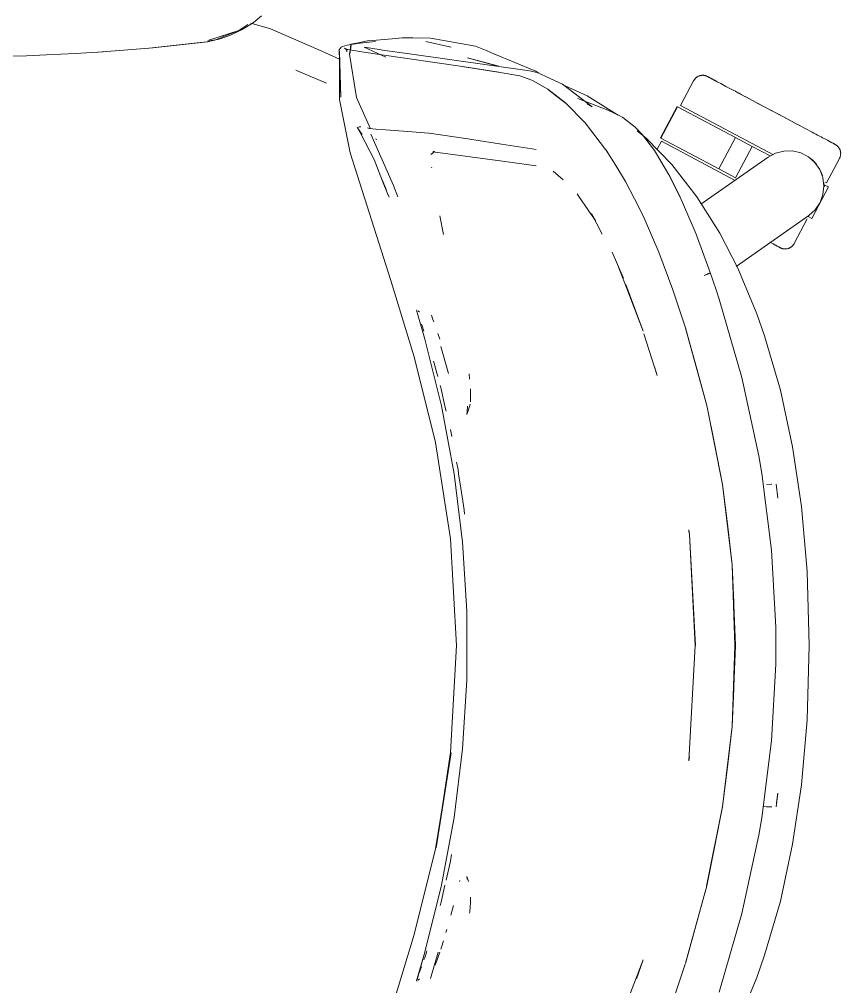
# Model space of a CAD drawing. Header units: millimetres. Extents: x 79795 to 317870, y -36033 to 97293.
# Drawn here: x 210196.5 to 210519.7, y 10310.1 to 10690.5 of the extents above; entities that cross this region are included whole.
import ezdxf

# ---------------------------------------------------------------- set-up
doc = ezdxf.new("R2010")
doc.units = ezdxf.units.MM
doc.header["$MEASUREMENT"] = 0
doc.layers.add('G-IMPT', color=8, linetype='CONTINUOUS', lineweight=9)
doc.layers.add('I-FURN', color=8, linetype='CONTINUOUS', lineweight=9)

msp = doc.modelspace()

# ---------------------------------------------------------------- linework, layer by layer
at = {"layer": 'G-IMPT'}
for p, q in [((210282.88, 10686.07), (210286.46, 10688.49)), ((210284.2, 10686.46), (210288.53, 10689.19)), ((210295.36, 10686.75), (210287.54, 10689.01)), ((210291.84, 10691.82), (210288.53, 10689.19)), ((210282.88, 10686.07), (210271.03, 10682.25)), ((210280.17, 10685.17), (210271.03, 10682.25)), ((210273.66, 10682.46), (210282.88, 10686.07)), ((210284.2, 10686.46), (210279.62, 10684.27)), ((210282.88, 10686.07), (210280.17, 10685.17)), ((210295.36, 10686.75), (210306.49, 10681.89)), ((210270.53, 10681.67), (210247.57, 10679.21)), ((210247.57, 10679.21), (210267.71, 10681.34)), ((210270.53, 10681.67), (210249.09, 10679.32)), ((210270.53, 10681.67), (210267.71, 10681.34)), ((210270.53, 10681.67), (210275.49, 10682.83)), ((210270.6, 10681.89), (210273.66, 10682.46)), ((210279.62, 10684.27), (210275.49, 10682.83)), ((210306.49, 10681.89), (210314.32, 10678.47)), ((210328.8, 10680.93), (210325.52, 10680.4)), ((210326.5, 10676.79), (210326.89, 10680.75)), ((210329.21, 10681.19), (210326.89, 10680.75)), ((210328.8, 10680.93), (210329.42, 10681.01)), ((210329.21, 10681.19), (210333.46, 10682)), ((210334.1, 10681.53), (210329.42, 10681.01)), ((210333.93, 10682.04), (210333.46, 10682)), ((210343.26, 10682.85), (210333.93, 10682.04)), ((210334.1, 10681.53), (210336.69, 10681.74)), ((210343.26, 10682.85), (210347.21, 10683.19)), ((210347.21, 10683.19), (210351.38, 10683.19)), ((210358.35, 10683.16), (210351.38, 10683.19)), ((210356.49, 10681.75), (210365.79, 10679.71)), ((210358.35, 10683.16), (210376.05, 10679.92)), ((210207.23, 10676.5), (210218.54, 10677.04)), ((210227.41, 10677.6), (210218.54, 10677.04)), ((210227.41, 10677.6), (210237.69, 10678.33)), ((210229.45, 10677.74), (210227.55, 10677.65)), ((210229.45, 10677.74), (210230.87, 10677.87)), ((210249.09, 10679.32), (210237.69, 10678.33)), ((210314.32, 10678.47), (210322.49, 10674.9)), ((210322.35, 10678.46), (210322.75, 10679.03)), ((210322.35, 10678.46), (210322.54, 10677.59)), ((210322.97, 10659.9), (210322.38, 10678.34)), ((210322.38, 10678.34), (210322.48, 10677.88)), ((210322.97, 10659.9), (210322.48, 10677.88)), ((210322.53, 10659.01), (210322.48, 10677.88)), ((210322.48, 10677.88), (210322.52, 10677.7)), ((210322.54, 10677.59), (210322.52, 10677.7)), ((210323.12, 10679.53), (210322.75, 10679.03)), ((210323.12, 10679.53), (210323.66, 10679.85)), ((210325.52, 10680.4), (210323.66, 10679.85)), ((210325.01, 10678.8), (210324.51, 10679.2)), ((210325.61, 10678.64), (210324.51, 10679.2)), ((210325.61, 10678.64), (210324.99, 10678.81)), ((210324.99, 10678.81), (210331.26, 10677.7)), ((210325.33, 10678.26), (210325.01, 10678.8)), ((210325.33, 10678.26), (210325.41, 10677.76)), ((210327.13, 10680.34), (210326.44, 10676.76)), ((210329.16, 10659.71), (210326.44, 10676.76)), ((210327.13, 10680.34), (210326.5, 10676.79)), ((210339.11, 10676.59), (210331.26, 10677.7)), ((210340.66, 10675.61), (210332.23, 10679.61)), ((210332.23, 10679.61), (210333.09, 10679.47)), ((210333.09, 10679.47), (210338.11, 10678.63)), ((210338.11, 10678.63), (210339.41, 10678.42)), ((210350.07, 10676.98), (210339.41, 10678.42)), ((210350.07, 10676.98), (210397.29, 10670.3)), ((210365.79, 10679.71), (210366.37, 10679.56)), ((210376.05, 10679.92), (210379.91, 10678.33)), ((210383.27, 10676.94), (210379.91, 10678.33)), ((210399.72, 10670.14), (210383.27, 10676.94)), ((210187.04, 10675.92), (210199.35, 10676.21)), ((210207.23, 10676.5), (210199.35, 10676.21)), ((210369.98, 10672.03), (210339.11, 10676.59)), ((210372.87, 10675.43), (210384.76, 10672.07)), ((210372.87, 10675.43), (210385.16, 10672.1)), ((210305.26, 10670.47), (210305.53, 10670.37)), ((210317.38, 10665.44), (210305.53, 10670.37)), ((210369.98, 10672.03), (210385.17, 10669.71)), ((210370.59, 10671.94), (210385.75, 10669.64)), ((210370.59, 10671.94), (210385.17, 10669.71)), ((210393.42, 10668.34), (210385.75, 10669.64)), ((210397.29, 10670.3), (210400.28, 10669.66)), ((210400.89, 10669.37), (210399.72, 10670.14)), ((210403.65, 10668.09), (210400.28, 10669.66)), ((210398.21, 10666.59), (210393.42, 10668.34)), ((210398.21, 10666.59), (210398.63, 10666.37)), ((210404.47, 10663.09), (210398.63, 10666.37)), ((210410.22, 10665.03), (210403.65, 10668.09)), ((210411.43, 10657.67), (210404.47, 10663.09)), ((210404.69, 10662.76), (210411.64, 10657.36)), ((210404.69, 10662.76), (210408.07, 10660.17)), ((210421.87, 10656.11), (210410.22, 10665.03)), ((210419.98, 10660.4), (210411.35, 10664.38)), ((210326.72, 10638.05), (210322.53, 10659.01)), ((210329.16, 10659.71), (210334.74, 10647.42)), ((210411.64, 10657.36), (210408.07, 10660.17)), ((210416.22, 10659.34), (210428.12, 10654.83)), ((210431.43, 10653.28), (210419.98, 10660.4)), ((210411.43, 10657.67), (210419.17, 10649.77)), ((210421.87, 10656.11), (210419.92, 10657.22)), ((210430.35, 10653.76), (210428.12, 10654.83)), ((210432.79, 10652.59), (210430.35, 10653.76)), ((210431.43, 10653.28), (210432.2, 10652.78)), ((210432.79, 10652.59), (210433.92, 10651.97)), ((210433.92, 10651.97), (210438.79, 10648.11)), ((210329.52, 10647.9), (210329.48, 10647.73)), ((210329.54, 10648.03), (210329.52, 10647.9)), ((210329.52, 10647.9), (210331.36, 10645.2)), ((210329.52, 10647.9), (210330.87, 10645.45)), ((210330.23, 10648.18), (210329.54, 10648.03)), ((210330.91, 10648.25), (210330.23, 10648.18)), ((210333.5, 10647.87), (210334.27, 10647.59)), ((210334.33, 10647.57), (210334.27, 10647.59)), ((210336.79, 10647.28), (210334.33, 10647.57)), ((210336.79, 10647.28), (210337.16, 10647.24)), ((210340.57, 10646.99), (210337.16, 10647.24)), ((210340.57, 10646.99), (210349.42, 10646.35)), ((210357.66, 10645.74), (210349.42, 10646.35)), ((210419.17, 10649.77), (210427.19, 10639.33)), ((210441.68, 10645.08), (210438.79, 10648.11)), ((210439.68, 10646.66), (210443.35, 10643.66)), ((210336.15, 10635.34), (210330.87, 10645.45)), ((210343.7, 10625.23), (210334.77, 10645.39)), ((210337.15, 10643.22), (210336.71, 10643.49)), ((210357.74, 10645.73), (210357.66, 10645.74)), ((210357.74, 10645.73), (210372.96, 10643.52)), ((210372.96, 10643.52), (210374.51, 10643.27)), ((210374.51, 10643.27), (210386.28, 10641.4)), ((210441.68, 10645.08), (210446.4, 10638.95)), ((210443.35, 10643.66), (210453.31, 10633.37)), ((210387.94, 10641.14), (210386.28, 10641.4)), ((210394.78, 10640.08), (210387.94, 10641.14)), ((210394.78, 10640.08), (210399.85, 10639.33)), ((210427.19, 10639.33), (210427.36, 10639.07)), ((210431.24, 10632.98), (210427.36, 10639.07)), ((210446.4, 10638.95), (210447.26, 10637.66)), ((210342.71, 10587.81), (210326.72, 10638.05)), ((210336.15, 10635.34), (210339.4, 10626.87)), ((210358.4, 10637.35), (210359.96, 10638.59)), ((210359.25, 10638.46), (210359.52, 10638.51)), ((210386.59, 10634.73), (210359.25, 10638.46)), ((210359.75, 10638.55), (210359.52, 10638.51)), ((210451.99, 10629.67), (210447.26, 10637.66)), ((210358.75, 10632.4), (210358.8, 10632.05)), ((210386.59, 10634.73), (210399.94, 10632.95)), ((210399.94, 10632.95), (210399.47, 10633.09)), ((210431.24, 10632.98), (210435.01, 10626.75)), ((210463.12, 10620.77), (210453.31, 10633.37)), ((210410.44, 10627.45), (210406.53, 10630.78)), ((210456.3, 10621.06), (210451.99, 10629.67)), ((210456.52, 10620.61), (210451.99, 10629.67)), ((210451.99, 10629.67), (210452.3, 10629.07)), ((210456.52, 10620.61), (210452.3, 10629.07)), ((210341.42, 10621.97), (210339.39, 10627.07)), ((210339.39, 10627.07), (210340.8, 10623.54)), ((210339.4, 10626.87), (210341.42, 10621.97)), ((210345.44, 10620.65), (210343.7, 10625.23)), ((210438.58, 10619.96), (210435.01, 10626.75)), ((210341.42, 10621.97), (210341.98, 10620.56)), ((210416.71, 10620.81), (210415.96, 10621.92)), ((210420.21, 10615.68), (210416.71, 10620.81)), ((210438.58, 10619.96), (210441.97, 10613.23)), ((210456.3, 10621.06), (210456.52, 10620.61)), ((210456.52, 10620.61), (210461.29, 10609.66)), ((210463.12, 10620.77), (210472.09, 10606.47)), ((210363.43, 10605.92), (210362.02, 10613.18)), ((210420.6, 10615.1), (210420.21, 10615.68)), ((210423.16, 10611.35), (210420.6, 10615.1)), ((210423.16, 10611.35), (210421.66, 10614.12)), ((210425.84, 10606.02), (210421.66, 10614.12)), ((210448.14, 10599), (210441.97, 10613.23)), ((210461.29, 10609.66), (210462.77, 10605.98)), ((210462.77, 10605.98), (210468.34, 10591.01)), ((210472.09, 10606.47), (210479.18, 10592.7)), ((210429.72, 10598.97), (210431.91, 10594.13)), ((210448.14, 10599), (210453.6, 10584.12)), ((210431.91, 10594.13), (210434.22, 10588.68)), ((210431.91, 10594.13), (210434.64, 10587.04)), ((210467.08, 10590.23), (210466.02, 10589.81)), ((210466.02, 10589.81), (210466.61, 10590.03)), ((210467.08, 10590.23), (210466.61, 10590.03)), ((210467.08, 10590.23), (210467.9, 10590.61)), ((210467.08, 10590.23), (210467.72, 10590.51)), ((210467.72, 10590.51), (210467.9, 10590.61)), ((210468.31, 10590.88), (210467.9, 10590.61)), ((210467.9, 10590.61), (210468.3, 10590.83)), ((210468.31, 10590.88), (210468.3, 10590.83)), ((210468.34, 10591.01), (210468.31, 10590.88)), ((210468.31, 10590.88), (210468.31, 10591.01)), ((210468.31, 10591.01), (210470.71, 10584.08)), ((210486.7, 10574.72), (210479.18, 10592.7)), ((210342.71, 10587.81), (210351.89, 10557.84)), ((210435.3, 10585.32), (210434.64, 10587.04)), ((210442.01, 10567.87), (210435.19, 10586.28)), ((210442.01, 10567.87), (210435.3, 10585.32)), ((210458.61, 10569.21), (210453.6, 10584.12)), ((210471.91, 10580.48), (210470.71, 10584.08)), ((210480.85, 10549.65), (210471.91, 10580.48)), ((210352.94, 10576.24), (210352.85, 10576.01)), ((210352.85, 10576.01), (210352.91, 10575.78)), ((210352.91, 10575.78), (210352.98, 10575.49)), ((210352.98, 10575.49), (210353.05, 10575.22)), ((210356.12, 10564.79), (210353.05, 10575.22)), ((210353.94, 10575.47), (210353.33, 10575.86)), ((210353.94, 10575.47), (210353.73, 10575.62)), ((210359.25, 10572.54), (210358.64, 10574.2)), ((210489.77, 10565.99), (210486.7, 10574.72)), ((210354.96, 10569.99), (210354.72, 10570.65)), ((210359.25, 10572.54), (210359.62, 10571.53)), ((210354.96, 10569.99), (210355.71, 10567.89)), ((210361.96, 10564.78), (210361.24, 10567)), ((210447.54, 10550.4), (210442.29, 10566.88)), ((210462.34, 10555.96), (210458.57, 10569.12)), ((210466.99, 10538.71), (210458.57, 10569.12)), ((210466.99, 10538.71), (210458.61, 10569.21)), ((210362.67, 10538.47), (210356.12, 10564.79)), ((210489.77, 10565.99), (210495.95, 10544.75)), ((210362.36, 10561.87), (210365.34, 10551.22)), ((210360.21, 10524.15), (210351.89, 10557.84)), ((210359.7, 10555.36), (210359.5, 10556.05)), ((210360.82, 10551.37), (210359.7, 10555.36)), ((210462.34, 10555.96), (210466.99, 10538.71)), ((210360.82, 10551.37), (210361.14, 10550.22)), ((210447.54, 10550.4), (210446.47, 10553.83)), ((210361.14, 10550.22), (210361.18, 10550.05)), ((210373.7, 10548.97), (210373.48, 10551.07)), ((210480.85, 10549.65), (210487.52, 10518.86)), ((210362.44, 10545.21), (210362.1, 10546.5)), ((210362.44, 10545.21), (210363.99, 10538.46)), ((210374.1, 10540.12), (210374.01, 10545.18)), ((210374.01, 10545.18), (210374.09, 10542.9)), ((210495.95, 10544.75), (210500.76, 10522.38)), ((210374.1, 10540.12), (210374.09, 10542.9)), ((210362.67, 10538.47), (210367.6, 10511.8)), ((210364.45, 10536.48), (210363.99, 10538.46)), ((210372.56, 10535.06), (210373.24, 10537.01)), ((210372.77, 10536.11), (210372.56, 10535.06)), ((210372.77, 10536.11), (210372.81, 10538.42)), ((210372.82, 10538.28), (210372.81, 10538.42)), ((210373.24, 10537.01), (210373.85, 10539.17)), ((210466.99, 10538.71), (210473.17, 10507.58)), ((210466.99, 10538.71), (210470.07, 10523.69)), ((210466.99, 10538.71), (210473.16, 10507.66)), ((210366.65, 10526.43), (210366.11, 10529.25)), ((210360.21, 10524.15), (210366.2, 10486.24)), ((210473.17, 10507.58), (210470.07, 10523.69)), ((210500.76, 10522.38), (210504.25, 10498.96)), ((210488.7, 10511.94), (210487.52, 10518.86)), ((210368.57, 10516.33), (210369.13, 10513.43)), ((210369.37, 10511.8), (210369.13, 10513.43)), ((210367.6, 10511.8), (210370.9, 10484.88)), ((210370.22, 10506.17), (210369.37, 10511.8)), ((210492.52, 10481.77), (210488.7, 10511.94)), ((210370.22, 10506.17), (210371.52, 10497.65)), ((210476.99, 10476.07), (210473.16, 10507.66)), ((210476.95, 10476.03), (210473.17, 10507.58)), ((210473.17, 10507.58), (210475.11, 10492.11)), ((210490.5, 10507.62), (210492.59, 10507.7)), ((210492.59, 10507.7), (210492.48, 10507.7)), ((210494.35, 10507.67), (210495, 10502.25)), ((210504.25, 10498.96), (210506.51, 10473.39)), ((210371.52, 10497.65), (210371.7, 10495.99)), ((210476.95, 10476.03), (210475.11, 10492.11)), ((210459.95, 10489.53), (210459.99, 10489.28)), ((210460.23, 10487.98), (210459.96, 10489.76)), ((210460.23, 10487.98), (210459.99, 10489.28)), ((210462.55, 10444.25), (210460.23, 10487.98)), ((210462.5, 10444.25), (210460.23, 10487.98)), ((210366.2, 10486.24), (210368.56, 10444.25)), ((210372.55, 10457.81), (210370.9, 10484.88)), ((210494.13, 10451.56), (210492.52, 10481.77)), ((210477.63, 10461.14), (210476.95, 10476.03)), ((210476.95, 10476.03), (210478.09, 10444.25)), ((210476.99, 10476.07), (210478.32, 10444.25)), ((210506.51, 10473.39), (210507.36, 10444.25)), ((210477.63, 10461.14), (210478.09, 10444.25)), ((210372.55, 10457.81), (210372.55, 10430.69)), ((210494.13, 10451.56), (210494.23, 10444.25)), ((210366.2, 10402.27), (210368.56, 10444.25)), ((210462.5, 10444.25), (210460, 10398.91)), ((210476.95, 10412.48), (210478.09, 10444.25)), ((210478.32, 10444.25), (210476.99, 10412.44)), ((210477.63, 10427.37), (210478.09, 10444.25)), ((210494.13, 10436.94), (210494.23, 10444.25)), ((210507.36, 10444.25), (210506.51, 10415.11)), ((210494.13, 10436.94), (210492.52, 10406.74)), ((210372.55, 10430.69), (210370.9, 10403.62)), ((210476.95, 10412.48), (210477.63, 10427.37)), ((210506.51, 10415.11), (210504.25, 10389.54)), ((210476.99, 10412.44), (210473.16, 10380.84)), ((210476.95, 10412.48), (210473.17, 10380.92)), ((210475.11, 10396.4), (210476.95, 10412.48)), ((210492.52, 10406.74), (210488.7, 10376.57)), ((210367.6, 10376.7), (210370.9, 10403.62)), ((210360.21, 10364.35), (210366.46, 10402.09)), ((210366.2, 10402.27), (210360.47, 10364.73)), ((210366.46, 10402.09), (210360.47, 10364.73)), ((210459.95, 10398.97), (210459.99, 10399.22)), ((210460.23, 10400.52), (210459.99, 10399.22)), ((210460, 10398.91), (210460.23, 10400.52)), ((210475.11, 10396.4), (210473.17, 10380.92)), ((210504.25, 10389.54), (210500.76, 10366.12)), ((210494.35, 10380.84), (210495, 10386.25)), ((210494.43, 10382.48), (210495, 10386.25)), ((210473.17, 10380.92), (210466.95, 10349.68)), ((210466.95, 10349.68), (210473.16, 10380.84)), ((210473.17, 10380.92), (210470.07, 10364.82)), ((210489.25, 10380.93), (210490.5, 10380.88)), ((210492.59, 10380.81), (210490.5, 10380.88)), ((210492.59, 10380.81), (210492.48, 10380.81)), ((210362.67, 10350.03), (210367.6, 10376.7)), ((210488.7, 10376.57), (210487.52, 10369.65)), ((210487.52, 10369.65), (210480.85, 10338.86)), ((210466.99, 10349.79), (210470.07, 10364.82)), ((210495.95, 10343.76), (210500.76, 10366.12)), ((210351.89, 10330.67), (210360.21, 10364.35)), ((210366.62, 10362.08), (210366.15, 10359.45)), ((210366.15, 10359.45), (210364.44, 10352.03)), ((210372.56, 10353.44), (210373.24, 10351.49)), ((210372.56, 10353.44), (210372.77, 10352.39)), ((210362.67, 10350.03), (210356.12, 10323.71)), ((210363.99, 10350.05), (210362.44, 10343.3)), ((210369.89, 10351.84), (210369.75, 10351.43)), ((210466.99, 10349.79), (210458.57, 10319.38)), ((210466.99, 10349.79), (210458.61, 10319.3)), ((210462.34, 10332.55), (210466.99, 10349.79)), ((210362.44, 10343.3), (210362.1, 10342.02)), ((210366.29, 10338.22), (210367.29, 10342.08)), ((210373.99, 10343.28), (210373.71, 10339.57)), ((210373.99, 10343.28), (210374.09, 10344.65)), ((210374.09, 10345.35), (210374.09, 10344.65)), ((210489.77, 10322.52), (210495.95, 10343.76)), ((210366.29, 10338.22), (210366.68, 10339.74)), ((210373.71, 10339.57), (210373.68, 10339.09)), ((210471.91, 10308.03), (210480.85, 10338.86)), ((210351.89, 10330.67), (210342.71, 10300.69)), ((210364.38, 10331.43), (210364.71, 10332.55)), ((210462.34, 10332.55), (210458.57, 10319.38)), ((210362.6, 10325.64), (210363.39, 10328.13)), ((210356.12, 10323.71), (210352.85, 10312.49)), ((210356.12, 10323.71), (210353.01, 10312.89)), ((210356.12, 10323.71), (210353.06, 10313.18)), ((210356.75, 10323.72), (210356.02, 10321.49)), ((210356.75, 10323.72), (210356.9, 10324.18)), ((210361.32, 10323.72), (210358.28, 10313.29)), ((210361.21, 10321.42), (210361.98, 10323.72)), ((210362.36, 10324.86), (210362.6, 10325.64)), ((210355.73, 10320.69), (210356.02, 10321.49)), ((210360.19, 10318.54), (210360.95, 10320.7)), ((210361.21, 10321.42), (210360.95, 10320.7)), ((210442.01, 10320.64), (210435.3, 10303.19)), ((210442.01, 10320.64), (210439.29, 10313.2)), ((210486.7, 10313.78), (210489.77, 10322.52)), ((210354.4, 10316.97), (210354, 10315.9)), ((210354.74, 10317.94), (210354.4, 10316.97)), ((210453.6, 10304.38), (210458.49, 10318.94)), ((210352.85, 10312.49), (210352.99, 10312.25)), ((210353.06, 10313.18), (210353.01, 10312.89)), ((210353.94, 10313.03), (210353.33, 10312.65)), ((210353.94, 10313.03), (210353.73, 10312.89)), ((210486.7, 10313.78), (210479.18, 10295.81))]:
    msp.add_line(p, q, dxfattribs=at)
at = {"layer": 'I-FURN'}
for p, q in [((210461.83, 10666.36), (210456.68, 10656.67)), ((210461.83, 10666.36), (210461.91, 10666.5)), ((210461.91, 10666.5), (210461.99, 10666.64)), ((210461.99, 10666.64), (210462.08, 10666.77)), ((210462.08, 10666.77), (210462.17, 10666.9)), ((210462.17, 10666.9), (210462.27, 10667.03)), ((210462.27, 10667.03), (210462.38, 10667.15)), ((210462.38, 10667.15), (210462.49, 10667.27)), ((210462.49, 10667.27), (210462.6, 10667.38)), ((210462.6, 10667.38), (210462.72, 10667.49)), ((210462.72, 10667.49), (210462.84, 10667.6)), ((210462.84, 10667.6), (210462.97, 10667.69)), ((210462.97, 10667.69), (210463.1, 10667.79)), ((210463.1, 10667.79), (210463.24, 10667.88)), ((210463.24, 10667.88), (210463.38, 10667.96)), ((210463.38, 10667.96), (210463.52, 10668.04)), ((210463.52, 10668.04), (210463.66, 10668.11)), ((210463.66, 10668.11), (210463.81, 10668.18)), ((210463.81, 10668.18), (210463.96, 10668.24)), ((210463.96, 10668.24), (210464.11, 10668.29)), ((210464.11, 10668.29), (210464.26, 10668.34)), ((210464.26, 10668.34), (210464.42, 10668.38)), ((210464.42, 10668.38), (210464.58, 10668.42)), ((210464.58, 10668.42), (210464.73, 10668.44)), ((210464.73, 10668.44), (210464.89, 10668.47)), ((210464.89, 10668.47), (210465.05, 10668.48)), ((210465.05, 10668.48), (210465.22, 10668.49)), ((210465.22, 10668.49), (210465.38, 10668.5)), ((210465.38, 10668.5), (210465.54, 10668.49)), ((210465.54, 10668.49), (210465.7, 10668.49)), ((210465.7, 10668.49), (210465.86, 10668.47)), ((210465.86, 10668.47), (210466.02, 10668.45)), ((210466.02, 10668.45), (210466.18, 10668.42)), ((210466.18, 10668.42), (210466.33, 10668.38)), ((210466.33, 10668.38), (210466.49, 10668.34)), ((210466.49, 10668.34), (210466.64, 10668.3)), ((210466.64, 10668.3), (210466.8, 10668.24)), ((210466.8, 10668.24), (210466.95, 10668.18)), ((210466.95, 10668.18), (210467.09, 10668.12)), ((210467.09, 10668.12), (210467.24, 10668.05)), ((210467.24, 10668.05), (210467.28, 10668.03)), ((210467.28, 10668.03), (210467.3, 10668.02)), ((210467.28, 10668.02), (210467.28, 10668.03)), ((210467.32, 10668), (210467.28, 10668.02)), ((210467.3, 10668.02), (210467.36, 10667.98)), ((210467.41, 10667.96), (210467.32, 10668)), ((210467.36, 10667.98), (210467.46, 10667.93)), ((210467.53, 10667.89), (210467.41, 10667.96)), ((210467.46, 10667.93), (210467.6, 10667.85)), ((210467.69, 10667.81), (210467.53, 10667.89)), ((210467.6, 10667.85), (210467.78, 10667.76)), ((210467.89, 10667.7), (210467.69, 10667.81)), ((210467.78, 10667.76), (210468, 10667.64)), ((210468.13, 10667.57), (210467.89, 10667.7)), ((210468, 10667.64), (210468.26, 10667.51)), ((210468.41, 10667.42), (210468.13, 10667.57)), ((210468.26, 10667.51), (210468.55, 10667.35)), ((210468.73, 10667.25), (210468.41, 10667.42)), ((210468.55, 10667.35), (210468.89, 10667.17)), ((210469.09, 10667.06), (210468.73, 10667.25)), ((210468.89, 10667.17), (210469.26, 10666.97)), ((210469.48, 10666.86), (210469.09, 10667.06)), ((210469.26, 10666.97), (210469.67, 10666.75)), ((210469.91, 10666.63), (210469.48, 10666.86)), ((210469.67, 10666.75), (210470.12, 10666.52)), ((210470.37, 10666.38), (210469.91, 10666.63)), ((210470.12, 10666.52), (210470.6, 10666.26)), ((210470.87, 10666.11), (210470.37, 10666.38)), ((210470.6, 10666.26), (210471.12, 10665.98)), ((210471.41, 10665.83), (210470.87, 10666.11)), ((210471.12, 10665.98), (210471.67, 10665.69)), ((210471.98, 10665.53), (210471.41, 10665.83)), ((210471.67, 10665.69), (210472.25, 10665.38)), ((210472.58, 10665.21), (210471.98, 10665.53)), ((210473.21, 10664.87), (210472.58, 10665.21)), ((210473.88, 10664.52), (210473.21, 10664.87)), ((210474.57, 10664.15), (210473.88, 10664.52)), ((210475.29, 10663.76), (210474.57, 10664.15)), ((210476.04, 10663.36), (210475.29, 10663.76)), ((210476.82, 10662.95), (210476.04, 10663.36)), ((210477.62, 10662.53), (210476.82, 10662.95)), ((210478.45, 10662.09), (210477.62, 10662.53)), ((210478, 10662.33), (210478.83, 10661.88)), ((210479.29, 10661.64), (210478.45, 10662.09)), ((210478.83, 10661.88), (210479.69, 10661.43)), ((210480.16, 10661.18), (210479.29, 10661.64)), ((210479.69, 10661.43), (210480.57, 10660.96)), ((210481.05, 10660.7), (210480.16, 10661.18)), ((210480.57, 10660.96), (210481.46, 10660.48)), ((210481.95, 10660.22), (210481.05, 10660.7)), ((210481.46, 10660.48), (210482.38, 10660)), ((210482.88, 10659.73), (210481.95, 10660.22)), ((210482.38, 10660), (210483.31, 10659.5)), ((210483.81, 10659.23), (210482.88, 10659.73)), ((210483.31, 10659.5), (210484.25, 10659)), ((210484.77, 10658.73), (210483.81, 10659.23)), ((210484.25, 10659), (210485.21, 10658.49)), ((210485.73, 10658.21), (210484.77, 10658.73)), ((210485.21, 10658.49), (210486.18, 10657.98)), ((210486.7, 10657.7), (210485.73, 10658.21)), ((210486.18, 10657.98), (210487.15, 10657.46)), ((210487.69, 10657.17), (210486.7, 10657.7)), ((210455.38, 10656.23), (210448.81, 10643.87)), ((210448.98, 10643.78), (210455.55, 10656.14)), ((210455.55, 10656.14), (210478.26, 10644.06)), ((210493.28, 10637.21), (210456.68, 10656.67)), ((210487.15, 10657.46), (210488.14, 10656.93)), ((210488.68, 10656.65), (210487.69, 10657.17)), ((210488.14, 10656.93), (210489.14, 10656.4)), ((210489.67, 10656.12), (210488.68, 10656.65)), ((210489.14, 10656.4), (210490.14, 10655.87)), ((210490.68, 10655.58), (210489.67, 10656.12)), ((210490.14, 10655.87), (210491.14, 10655.34)), ((210491.68, 10655.05), (210490.68, 10655.58)), ((210491.14, 10655.34), (210492.14, 10654.8)), ((210492.69, 10654.52), (210491.68, 10655.05)), ((210492.14, 10654.8), (210493.15, 10654.27)), ((210493.69, 10653.98), (210492.69, 10654.52)), ((210493.15, 10654.27), (210494.15, 10653.74)), ((210494.69, 10653.45), (210493.69, 10653.98)), ((210494.15, 10653.74), (210495.15, 10653.2)), ((210495.69, 10652.92), (210494.69, 10653.45)), ((210495.15, 10653.2), (210496.15, 10652.67)), ((210496.69, 10652.39), (210495.69, 10652.92)), ((210496.15, 10652.67), (210497.14, 10652.15)), ((210497.67, 10651.86), (210496.69, 10652.39)), ((210497.14, 10652.15), (210498.13, 10651.62)), ((210498.65, 10651.34), (210497.67, 10651.86)), ((210498.13, 10651.62), (210499.1, 10651.11)), ((210499.62, 10650.83), (210498.65, 10651.34)), ((210499.1, 10651.11), (210500.06, 10650.59)), ((210500.58, 10650.32), (210499.62, 10650.83)), ((210500.06, 10650.59), (210501.02, 10650.09)), ((210501.52, 10649.82), (210500.58, 10650.32)), ((210501.02, 10650.09), (210501.95, 10649.59)), ((210502.45, 10649.32), (210501.52, 10649.82)), ((210501.95, 10649.59), (210502.88, 10649.1)), ((210503.37, 10648.84), (210502.45, 10649.32)), ((210502.88, 10649.1), (210503.78, 10648.62)), ((210504.26, 10648.36), (210503.37, 10648.84)), ((210505.14, 10647.89), (210504.26, 10648.36)), ((210506, 10647.44), (210505.14, 10647.89)), ((210506.83, 10646.99), (210506, 10647.44)), ((210507.64, 10646.56), (210506.83, 10646.99)), ((210508.43, 10646.14), (210507.64, 10646.56)), ((210449.17, 10642.55), (210447.49, 10639.39)), ((210471.69, 10631.7), (210448.98, 10643.78)), ((210477.86, 10627.29), (210449.17, 10642.55)), ((210471.69, 10631.7), (210478.26, 10644.06)), ((210478.26, 10644.06), (210484.9, 10640.53)), ((210509.19, 10645.74), (210508.43, 10646.14)), ((210509.93, 10645.35), (210509.19, 10645.74)), ((210510.63, 10644.97), (210509.93, 10645.35)), ((210511.31, 10644.61), (210510.63, 10644.97)), ((210511.96, 10644.27), (210511.31, 10644.61)), ((210512.58, 10643.94), (210511.96, 10644.27)), ((210513.16, 10643.63), (210512.58, 10643.94)), ((210512.85, 10643.79), (210513.42, 10643.49)), ((210513.71, 10643.34), (210513.16, 10643.63)), ((210513.42, 10643.49), (210513.95, 10643.21)), ((210514.23, 10643.06), (210513.71, 10643.34)), ((210513.95, 10643.21), (210514.46, 10642.94)), ((210514.71, 10642.8), (210514.23, 10643.06)), ((210514.46, 10642.94), (210514.92, 10642.69)), ((210515.16, 10642.57), (210514.71, 10642.8)), ((210514.92, 10642.69), (210515.35, 10642.46)), ((210515.57, 10642.35), (210515.16, 10642.57)), ((210478.33, 10628.17), (210484.9, 10640.53)), ((210484.9, 10640.53), (210491.96, 10636.78)), ((210494.07, 10637.91), (210497.34, 10638.73)), ((210497.34, 10638.73), (210500.72, 10638.76)), ((210500.72, 10638.76), (210504, 10637.97)), ((210515.35, 10642.46), (210515.74, 10642.26)), ((210515.94, 10642.15), (210515.57, 10642.35)), ((210515.74, 10642.26), (210516.1, 10642.07)), ((210516.28, 10641.97), (210515.94, 10642.15)), ((210516.1, 10642.07), (210516.42, 10641.9)), ((210516.57, 10641.81), (210516.28, 10641.97)), ((210516.42, 10641.9), (210516.7, 10641.75)), ((210516.83, 10641.68), (210516.57, 10641.81)), ((210516.7, 10641.75), (210516.94, 10641.62)), ((210517.05, 10641.56), (210516.83, 10641.68)), ((210516.94, 10641.62), (210517.14, 10641.51)), ((210517.23, 10641.46), (210517.05, 10641.56)), ((210517.14, 10641.51), (210517.3, 10641.43)), ((210517.37, 10641.39), (210517.23, 10641.46)), ((210517.3, 10641.43), (210517.42, 10641.36)), ((210517.47, 10641.34), (210517.37, 10641.39)), ((210517.42, 10641.36), (210517.5, 10641.32)), ((210517.53, 10641.3), (210517.47, 10641.34)), ((210517.5, 10641.32), (210517.55, 10641.3)), ((210517.55, 10641.29), (210517.53, 10641.3)), ((210517.55, 10641.3), (210517.55, 10641.29)), ((210517.55, 10641.29), (210517.69, 10641.22)), ((210517.69, 10641.22), (210517.83, 10641.13)), ((210517.83, 10641.13), (210517.96, 10641.04)), ((210517.96, 10641.04), (210518.09, 10640.95)), ((210518.09, 10640.95), (210518.22, 10640.85)), ((210518.22, 10640.85), (210518.34, 10640.74)), ((210518.34, 10640.74), (210518.46, 10640.63)), ((210518.46, 10640.63), (210518.58, 10640.52)), ((210518.58, 10640.52), (210518.68, 10640.4)), ((210518.68, 10640.4), (210518.79, 10640.28)), ((210518.79, 10640.28), (210518.89, 10640.15)), ((210518.89, 10640.15), (210518.98, 10640.02)), ((210518.98, 10640.02), (210519.07, 10639.88)), ((210519.07, 10639.88), (210519.15, 10639.75)), ((210519.15, 10639.75), (210519.23, 10639.6)), ((210519.23, 10639.6), (210519.3, 10639.46)), ((210519.3, 10639.46), (210519.37, 10639.31)), ((210519.37, 10639.31), (210519.43, 10639.16)), ((210519.43, 10639.16), (210519.48, 10639.01)), ((210519.48, 10639.01), (210519.53, 10638.86)), ((210519.53, 10638.86), (210519.57, 10638.7)), ((210519.57, 10638.7), (210519.61, 10638.54)), ((210464.67, 10617.81), (210491.1, 10636.32)), ((210491.1, 10636.32), (210494.07, 10637.91)), ((210504, 10637.97), (210506.99, 10636.42)), ((210506.99, 10636.42), (210509.53, 10634.2)), ((210508.7, 10635.07), (210507.28, 10636.22)), ((210510.99, 10632.28), (210508.7, 10635.07)), ((210514.07, 10626.16), (210519.22, 10635.84)), ((210519.24, 10635.88), (210519.22, 10635.84)), ((210519.31, 10636.03), (210519.24, 10635.88)), ((210519.38, 10636.17), (210519.31, 10636.03)), ((210519.43, 10636.32), (210519.38, 10636.17)), ((210519.49, 10636.48), (210519.43, 10636.32)), ((210519.54, 10636.63), (210519.49, 10636.48)), ((210519.58, 10636.79), (210519.54, 10636.63)), ((210519.61, 10636.94), (210519.58, 10636.79)), ((210519.61, 10638.54), (210519.64, 10638.39)), ((210519.64, 10637.1), (210519.61, 10636.94)), ((210519.64, 10638.39), (210519.66, 10638.23)), ((210519.66, 10637.26), (210519.64, 10637.1)), ((210519.66, 10638.23), (210519.68, 10638.07)), ((210519.68, 10637.42), (210519.66, 10637.26)), ((210519.68, 10638.07), (210519.69, 10637.91)), ((210519.69, 10637.58), (210519.68, 10637.42)), ((210519.69, 10637.91), (210519.69, 10637.74)), ((210519.69, 10637.74), (210519.69, 10637.58)), ((210478.33, 10628.17), (210471.69, 10631.7)), ((210509.53, 10634.2), (210511.47, 10631.44)), ((210511.47, 10631.44), (210512.69, 10628.3)), ((210512.69, 10628.3), (210513.11, 10624.95)), ((210508.31, 10612.23), (210514.88, 10624.59)), ((210513.11, 10624.95), (210512.73, 10621.6)), ((210513.48, 10625.34), (210513.08, 10624.58)), ((210513.57, 10625.29), (210513.48, 10625.34)), ((210513.48, 10625.34), (210514.88, 10624.59)), ((210514.07, 10626.16), (210513.69, 10626.36)), ((210512.73, 10621.6), (210511.56, 10618.44)), ((210511.56, 10618.44), (210509.66, 10615.65)), ((210507.15, 10613.39), (210478.56, 10593.37)), ((210508.31, 10612.23), (210506.91, 10612.97)), ((210506.91, 10612.97), (210507, 10612.93)), ((210509.66, 10615.65), (210507.15, 10613.39)), ((210501.41, 10602.35), (210506.56, 10612.03)), ((210491.82, 10602.88), (210492.36, 10602.59)), ((210492.63, 10602.45), (210492.12, 10602.72)), ((210492.36, 10602.59), (210492.86, 10602.33)), ((210493.12, 10602.19), (210492.63, 10602.45)), ((210492.86, 10602.33), (210493.33, 10602.08)), ((210493.56, 10601.95), (210493.12, 10602.19)), ((210493.33, 10602.08), (210493.76, 10601.85)), ((210493.97, 10601.73), (210493.56, 10601.95)), ((210493.76, 10601.85), (210494.15, 10601.64)), ((210494.34, 10601.54), (210493.97, 10601.73)), ((210494.15, 10601.64), (210494.5, 10601.45)), ((210494.68, 10601.36), (210494.34, 10601.54)), ((210494.5, 10601.45), (210494.82, 10601.28)), ((210494.98, 10601.2), (210494.68, 10601.36)), ((210494.82, 10601.28), (210495.1, 10601.13)), ((210495.24, 10601.06), (210494.98, 10601.2)), ((210495.1, 10601.13), (210495.34, 10601.01)), ((210495.46, 10600.95), (210495.24, 10601.06)), ((210495.34, 10601.01), (210495.54, 10600.9)), ((210495.64, 10600.85), (210495.46, 10600.95)), ((210495.54, 10600.9), (210495.7, 10600.81)), ((210495.78, 10600.77), (210495.64, 10600.85)), ((210495.7, 10600.81), (210495.83, 10600.75)), ((210495.88, 10600.72), (210495.78, 10600.77)), ((210495.83, 10600.75), (210495.91, 10600.7)), ((210495.94, 10600.69), (210495.88, 10600.72)), ((210495.91, 10600.7), (210495.95, 10600.68)), ((210495.96, 10600.68), (210495.94, 10600.69)), ((210495.95, 10600.68), (210495.96, 10600.68)), ((210495.99, 10600.66), (210495.96, 10600.68)), ((210496.14, 10600.59), (210495.99, 10600.66)), ((210499.72, 10600.67), (210499.57, 10600.59)), ((210499.86, 10600.74), (210499.72, 10600.67)), ((210500, 10600.83), (210499.86, 10600.74)), ((210500.13, 10600.92), (210500, 10600.83)), ((210500.26, 10601.01), (210500.13, 10600.92)), ((210500.39, 10601.11), (210500.26, 10601.01)), ((210500.51, 10601.21), (210500.39, 10601.11)), ((210500.63, 10601.32), (210500.51, 10601.21)), ((210500.75, 10601.44), (210500.63, 10601.32)), ((210500.85, 10601.55), (210500.75, 10601.44)), ((210500.96, 10601.68), (210500.85, 10601.55)), ((210501.06, 10601.8), (210500.96, 10601.68)), ((210501.15, 10601.93), (210501.06, 10601.8)), ((210501.24, 10602.07), (210501.15, 10601.93)), ((210501.33, 10602.2), (210501.24, 10602.07)), ((210501.41, 10602.35), (210501.33, 10602.2)), ((210496.29, 10600.52), (210496.14, 10600.59)), ((210496.44, 10600.46), (210496.29, 10600.52)), ((210496.59, 10600.41), (210496.44, 10600.46)), ((210496.74, 10600.36), (210496.59, 10600.41)), ((210496.9, 10600.32), (210496.74, 10600.36)), ((210497.06, 10600.29), (210496.9, 10600.32)), ((210497.21, 10600.26), (210497.06, 10600.29)), ((210497.37, 10600.23), (210497.21, 10600.26)), ((210497.53, 10600.22), (210497.37, 10600.23)), ((210497.7, 10600.21), (210497.53, 10600.22)), ((210497.86, 10600.21), (210497.7, 10600.21)), ((210498.02, 10600.21), (210497.86, 10600.21)), ((210498.18, 10600.22), (210498.02, 10600.21)), ((210498.34, 10600.24), (210498.18, 10600.22)), ((210498.5, 10600.26), (210498.34, 10600.24)), ((210498.66, 10600.29), (210498.5, 10600.26)), ((210498.81, 10600.32), (210498.66, 10600.29)), ((210498.97, 10600.37), (210498.81, 10600.32)), ((210499.12, 10600.41), (210498.97, 10600.37)), ((210499.28, 10600.47), (210499.12, 10600.41)), ((210499.43, 10600.53), (210499.28, 10600.47)), ((210499.57, 10600.59), (210499.43, 10600.53))]:
    msp.add_line(p, q, dxfattribs=at)
for points in [[(210509.05, 10634.73), (210509.45, 10634.32), (210509.81, 10633.91), (210510.15, 10633.49)], [(210513.01, 10626.39), (210513.05, 10626.02), (210513.09, 10625.35), (210513.09, 10624.81), (210513.08, 10624.58)]]:
    msp.add_open_spline(points, degree=3, dxfattribs=at)
msp.add_open_spline([(210511.75, 10630.89), (210511.83, 10630.73), (210512.12, 10630.09), (210512.34, 10629.47), (210512.49, 10629)], degree=3, knots=[-0.5319761, -0.5319761, -0.5319761, -0.5319761, -0.5, -0.4, -0.4, -0.4, -0.4], dxfattribs=at)

doc.saveas('drawing.dxf')
